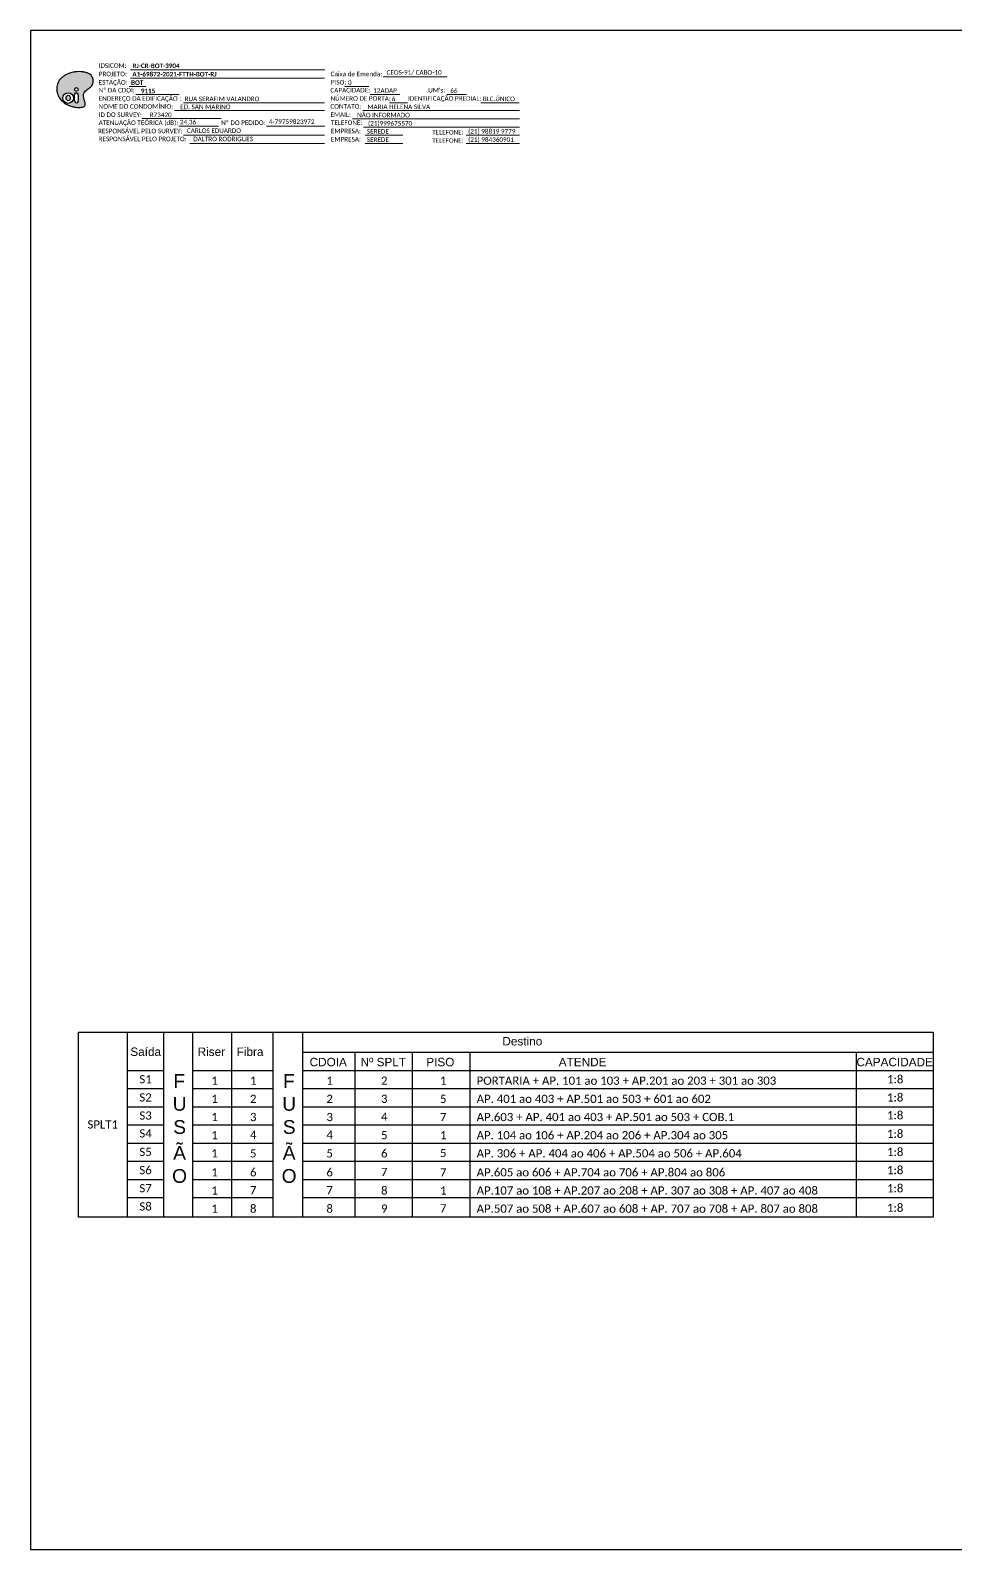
# Model space of a CAD drawing. Header units: metres. Extents: x -1286 to 457, y -500 to 94.
# Drawn here: x -384 to -22, y -500 to 94 of the extents above; entities that cross this region are included whole.
import ezdxf
from ezdxf.enums import TextEntityAlignment as Align

# ---------------------------------------------------------------- set-up
doc = ezdxf.new("R2010")
doc.units = ezdxf.units.M
doc.styles.add('ARIAL', font='arial.ttf')
doc.styles.add('WMF-Calibri0', font='calibri.ttf')
doc.styles.add('WMF-Calibri1', font='calibrib.ttf')

# ---------------------------------------------------------------- blocks, each defined once
blk = doc.blocks.new('OI')
h = blk.add_hatch(color=40)
edge = h.paths.add_edge_path()
edge.add_spline(control_points=[(4.35, -0.67), (3.92, -0.99), (3.26, -1.5), (2.81, -2.59), (2.9, -3.5), (3.06, -4.27), (3.31, -4.85), (3.37, -5.39), (3.4, -5.88), (3.2, -6.4), (2.54, -6.61), (1.65, -6.63), (0.55, -6.67), (-0.56, -6.42), (-1.61, -6.14), (-2.77, -5.61), (-3.92, -4.77), (-4.89, -3.7), (-5.34, -2.65), (-5.6, -1.94), (-5.85, -0.96), (-5.71, 0.47), (-5.1, 2.02), (-4.14, 3.02), (-3.3, 3.61), (-2.37, 4.16), (-1.36, 4.44), (-0.56, 4.7), (0.79, 4.85), (2.24, 4.97), (3.79, 4.57), (4.67, 4.21), (5.44, 3.65), (5.76, 2.99), (6.03, 2.21), (6.01, 1.46), (5.72, 0.64), (5.31, 0.08), (4.88, -0.38), (4.51, -0.55), (4.35, -0.67)], knot_values=[0, 0, 0, 0, 1.60434, 2.417191, 3.427595, 4.282808, 4.776746, 5.304182, 5.888771, 6.258406, 6.858137, 7.79129, 8.986195, 10.124242, 11.187857, 12.242908, 13.953784, 15.414161, 16.515391, 17.349188, 17.675853, 19.552021, 21.515531, 22.568638, 23.63245, 24.621084, 25.782718, 26.745347, 27.142653, 29.870543, 31.004649, 31.921532, 32.709589, 33.801391, 34.042471, 35.192333, 35.971461, 36.628871, 37.254359, 37.836911, 37.836911, 37.836911, 37.836911], degree=3, periodic=0)
h.paths.add_polyline_path([(1.13, -0.87, -1), (-0.04, -0.87, -1)], flags=16)
edge = h.paths.add_edge_path(flags=16)
edge.add_ellipse((0.56, -3.59), major_axis=(-0.02, 1.71), ratio=0.361305, start_angle=0, end_angle=360)
h.paths.add_polyline_path([(-0.36, -3.62, -1), (-3.8, -3.62, -1)], flags=16)
edge = h.paths.add_edge_path(flags=0)
edge.add_ellipse((-2.08, -3.62), major_axis=(0, 0.885), ratio=0.758294, start_angle=0, end_angle=360)
at = {"color": 40}
for centre, radius in [((-2.08, -3.62), 1.72), ((0.54, -0.87), 0.587)]:
    blk.add_circle(centre, radius, dxfattribs=at)
blk.add_ellipse((-2.08, -3.62), major_axis=(0, 0.885), ratio=0.758294, start_param=-3.141592653589792, end_param=3.141592653589792, dxfattribs=at)
blk.add_ellipse((0.56, -3.59), major_axis=(-0.02, 1.71), ratio=0.361305, dxfattribs=at)
at = {"color": 40, "start_tangent": (-0.800898, -0.598801), "end_tangent": (-0.800898, -0.598801)}
blk.add_spline([(4.35, -0.67), (3.2, -1.78), (2.9, -2.54), (2.92, -3.55), (3.12, -4.38), (3.28, -4.85), (3.37, -5.37), (3.35, -5.95), (3.2, -6.29), (2.66, -6.55), (1.73, -6.63), (0.54, -6.62), (-0.58, -6.41), (-1.6, -6.11), (-2.56, -5.67), (-3.95, -4.67), (-4.89, -3.56), (-5.37, -2.56), (-5.64, -1.78), (-5.72, -1.46), (-5.63, 0.42), (-4.84, 2.22), (-4.13, 2.99), (-3.27, 3.62), (-2.4, 4.09), (-1.3, 4.47), (-0.37, 4.72), (0.02, 4.77), (2.75, 4.8), (3.85, 4.53), (4.69, 4.16), (5.31, 3.68), (5.85, 2.73), (5.93, 2.5), (5.94, 1.35), (5.67, 0.62), (5.29, 0.08), (4.84, -0.36), (4.35, -0.67)], degree=3, dxfattribs=at)

msp = doc.modelspace()

# ---------------------------------------------------------------- linework, layer by layer
for p, q in [((-365.24, -297.45), (-31, -297.45)), ((-365.24, -369.79), (-365.24, -297.45)), ((-346.15, -297.45), (-346.15, -369.79)), ((-332.05, -297.45), (-332.05, -369.79)), ((-320.46, -369.79), (-320.46, -297.45)), ((-305.33, -297.45), (-305.33, -369.79)), ((-289.19, -297.45), (-289.19, -369.79)), ((-277.59, -297.45), (-277.59, -369.79)), ((-31, -297.45), (-31, -369.79)), ((-277.59, -305.35), (-31, -305.35)), ((-257.18, -305.35), (-257.18, -369.79)), ((-234.68, -305.35), (-234.68, -369.79)), ((-212.22, -305.35), (-212.22, -369.79)), ((-61.06, -305.35), (-61.06, -369.79)), ((-346.15, -312.45), (-332.05, -312.45)), ((-320.46, -312.45), (-289.19, -312.45)), ((-277.59, -312.45), (-31, -312.45)), ((-346.15, -319.56), (-332.05, -319.56)), ((-320.46, -319.56), (-289.19, -319.56)), ((-277.59, -319.56), (-31, -319.56)), ((-346.15, -326.66), (-332.05, -326.66)), ((-320.46, -326.66), (-289.19, -326.66)), ((-277.59, -326.66), (-31, -326.66)), ((-346.15, -333.76), (-332.05, -333.76)), ((-320.46, -333.76), (-289.19, -333.76)), ((-277.59, -333.76), (-31, -333.76)), ((-346.15, -340.87), (-332.05, -340.87)), ((-320.46, -340.87), (-289.19, -340.87)), ((-277.59, -340.87), (-31, -340.87)), ((-346.15, -347.97), (-332.05, -347.97)), ((-320.46, -347.97), (-289.19, -347.97)), ((-277.59, -347.97), (-31, -347.97)), ((-346.15, -355.07), (-332.05, -355.07)), ((-320.46, -355.07), (-289.19, -355.07)), ((-277.59, -355.07), (-31, -355.07)), ((-346.15, -362.18), (-332.05, -362.18)), ((-320.46, -362.18), (-289.19, -362.18)), ((-277.59, -362.18), (-31, -362.18)), ((-31, -369.79), (-365.24, -369.79))]:
    msp.add_line(p, q)
msp.add_lwpolyline([(-384.06, -499.81), (456.94, -499.81), (456.94, 94.19), (-384.06, 94.19)], close=True)
at = {"color": 7, "lineweight": 0}
for points in [[(-344.93, 78.79), (-268.95, 78.79)], [(-345.46, 72.24), (-338.91, 72.24)], [(-344.96, 75.52), (-269, 75.52)], [(-261.18, 72.28), (-251.7, 72.28)], [(-246.14, 76.01), (-221, 76.01)], [(-342.8, 69.17), (-325.83, 69.17)], [(-324.23, 65.93), (-268.98, 65.93)], [(-251.13, 69.17), (-239.51, 69.17)], [(-243.55, 65.93), (-236.6, 65.93)], [(-221.19, 69.17), (-213.52, 69.17)], [(-207.85, 65.93), (-192.82, 65.93)], [(-340.48, 59.75), (-309.44, 59.75)], [(-327.64, 62.82), (-268.98, 62.82)], [(-258.05, 59.58), (-192.79, 59.58)], [(-254.02, 62.82), (-192.79, 62.82)], [(-325.95, 56.79), (-310.44, 56.79)], [(-291.72, 56.79), (-268.95, 56.79)], [(-253.77, 56.34), (-192.79, 56.34)], [(-324.23, 53.23), (-268.98, 53.23)], [(-321.74, 49.99), (-268.98, 49.99)], [(-253.16, 53.23), (-238.36, 53.23)], [(-253.16, 49.99), (-238.36, 49.99)], [(-213.56, 53.23), (-192.79, 53.23)], [(-213.56, 49.99), (-192.79, 49.99)]]:
    msp.add_lwpolyline(points, dxfattribs=at)

# ---------------------------------------------------------------- block references
at = {"color": 7, "xscale": 1.213923925163967, "yscale": 1.213923925163967, "zscale": 1.213923925163967, "rotation": 0.1532896023949059}
msp.add_blockref('OI', (-366.75, 72.14), dxfattribs=at)

# ---------------------------------------------------------------- texts
at = {"color": 7, "lineweight": 0, "style": 'WMF-Calibri0'}
for s, height, p in [('PROJETO:', 1.793, (-357.33, 76.26)), ('IDSICOM:', 1.793, (-357.33, 79.54)), ('Caixa de Emenda:', 1.7927, (-266.59, 76.26)), ('ESTAÇÃO:', 1.793, (-357.35, 72.98)), ('Nº DA CDOI:', 1.7927, (-357.35, 69.91)), ('CAPACIDADE:', 1.7927, (-266.7, 69.91)), ('PISO:', 1.793, (-266.52, 73.03)), ("UM's:", 1.793, (-228.46, 69.91)), ('ENDEREÇO DA EDIFICAÇÃO :', 1.7927, (-357.35, 66.68)), ('NOME DO CONDOMÍNIO:', 1.7927, (-357.35, 63.56)), ('CONTATO:', 1.793, (-266.7, 63.56)), ('NÚMERO DE PORTA:', 1.7927, (-266.7, 66.68)), ('IDENTIFICAÇÃO PREDIAL:', 1.7927, (-236.33, 66.68)), ('ATENUAÇÃO TEÓRICA (dB):', 1.7927, (-357.35, 57.21)), ('ID DO SURVEY:', 1.7927, (-357.35, 60.33)), ('EMAIL:', 1.793, (-266.7, 60.33)), ('RESPONSÁVEL PELO SURVEY:', 1.7927, (-357.59, 53.98)), ('Nº DO PEDIDO:', 1.7927, (-309.43, 57.21)), ('TELEFONE:', 1.793, (-266.52, 57.21)), ('EMPRESA:', 1.793, (-266.52, 53.98)), ('TELEFONE:', 1.793, (-226.92, 53.47)), ('RESPONSÁVEL PELO PROJETO:', 1.7927, (-357.35, 50.87)), ('EMPRESA:', 1.793, (-266.52, 50.74)), ('TELEFONE:', 1.793, (-226.92, 50.24))]:
    msp.add_text(s, height=height, dxfattribs=at).set_placement(p)
at = {"color": 7}
for s, height, style, p in [('A1-69872-2021-FTTH-BOT-RJ', 1.7927, 'WMF-Calibri1', (-344.17, 76.17)), ('RJ-CR-BOT-3904', 1.7927, 'WMF-Calibri1', (-344.13, 79.45)), ('CEOS-91/ CABO-10', 1.7927, 'WMF-Calibri0', (-244.74, 76.85)), ('BOT', 1.793, 'WMF-Calibri1', (-344.67, 72.89)), ('0', 1.79, 'WMF-Calibri0', (-259.83, 72.88)), ('12ADAP', 1.793, 'WMF-Calibri0', (-249.96, 69.79)), ('66', 1.793, 'WMF-Calibri0', (-219.84, 69.77)), ('RUA SERAFIM VALANDRO', 1.7927, 'WMF-Calibri0', (-323.72, 66.52)), ('6', 1.79, 'WMF-Calibri0', (-242.73, 66.53)), ('BLC.ÚNICO', 1.793, 'WMF-Calibri0', (-207.09, 66.53)), ('R73420', 1.793, 'WMF-Calibri0', (-337.39, 60.28)), ('ED. SAN MARINO', 1.7927, 'WMF-Calibri0', (-325.44, 63.39)), ('4-79759823972', 1.7927, 'WMF-Calibri0', (-290.77, 57.62)), ('NÃO INFORMADO', 1.7927, 'WMF-Calibri0', (-256.28, 60.18)), ('MARIA HELENA SILVA', 1.7927, 'WMF-Calibri0', (-252.24, 63.42)), ('24,36', 1.793, 'WMF-Calibri0', (-325.57, 57.45)), ('CARLOS EDUARDO', 1.7927, 'WMF-Calibri0', (-322.83, 54.07)), ('SEREDE', 1.793, 'WMF-Calibri0', (-252.46, 53.83)), ('(21)999675570', 1.7927, 'WMF-Calibri0', (-251.99, 56.94)), ('(21) 98819 9779', 1.7927, 'WMF-Calibri0', (-212.85, 53.83)), ('DALTRO RODRIGUES', 1.7927, 'WMF-Calibri0', (-320.34, 50.83)), ('SEREDE', 1.793, 'WMF-Calibri0', (-252.46, 50.59)), ('(21) 984360901', 1.7927, 'WMF-Calibri0', (-212.85, 50.59)), ('2', 3.21, 'WMF-Calibri0', (-246.92, -318.06)), ('PORTARIA + AP. 101 ao 103 + AP.201 ao 203 + 301 ao 303', 3.209, 'WMF-Calibri0', (-209.52, -318.06)), ('1', 3.21, 'WMF-Calibri0', (-313.3, -318.06)), ('1', 3.21, 'WMF-Calibri0', (-298.17, -318.06)), ('1', 3.21, 'WMF-Calibri0', (-268.27, -318.06)), ('1', 3.21, 'WMF-Calibri0', (-223.85, -318.06)), ('1', 3.21, 'WMF-Calibri0', (-313.3, -325.16)), ('2', 3.21, 'WMF-Calibri0', (-298.17, -325.16)), ('2', 3.21, 'WMF-Calibri0', (-268.27, -325.16)), ('3', 3.21, 'WMF-Calibri0', (-246.92, -325.16)), ('5', 3.21, 'WMF-Calibri0', (-223.85, -325.16)), ('AP. 401 ao 403 + AP.501 ao 503 + 601 ao 602', 3.209, 'WMF-Calibri0', (-209.52, -325.16)), ('1', 3.21, 'WMF-Calibri0', (-313.3, -332.27)), ('3', 3.21, 'WMF-Calibri0', (-298.17, -332.27)), ('3', 3.21, 'WMF-Calibri0', (-268.27, -332.27)), ('4', 3.21, 'WMF-Calibri0', (-246.92, -332.13)), ('7', 3.21, 'WMF-Calibri0', (-223.85, -332.27)), ('AP.603 + AP. 401 ao 403 + AP.501 ao 503 + COB.1', 3.209, 'WMF-Calibri0', (-209.52, -332.27)), ('1', 3.21, 'WMF-Calibri0', (-313.3, -339.37)), ('4', 3.21, 'WMF-Calibri0', (-298.17, -339.23)), ('4', 3.21, 'WMF-Calibri0', (-268.27, -339.23)), ('5', 3.21, 'WMF-Calibri0', (-246.92, -339.37)), ('1', 3.21, 'WMF-Calibri0', (-223.85, -339.37)), ('AP. 104 ao 106 + AP.204 ao 206 + AP.304 ao 305', 3.209, 'WMF-Calibri0', (-209.52, -339.37)), ('1', 3.21, 'WMF-Calibri0', (-313.3, -346.47)), ('5', 3.21, 'WMF-Calibri0', (-298.17, -346.47)), ('5', 3.21, 'WMF-Calibri0', (-268.27, -346.47)), ('6', 3.21, 'WMF-Calibri0', (-246.92, -346.47)), ('5', 3.21, 'WMF-Calibri0', (-223.85, -346.33)), ('AP. 306 + AP. 404 ao 406 + AP.504 ao 506 + AP.604', 3.209, 'WMF-Calibri0', (-209.52, -346.47)), ('1', 3.21, 'WMF-Calibri0', (-313.3, -353.89)), ('6', 3.21, 'WMF-Calibri0', (-298.17, -353.89)), ('6', 3.21, 'WMF-Calibri0', (-268.27, -353.89)), ('7', 3.21, 'WMF-Calibri0', (-246.92, -353.75)), ('7', 3.21, 'WMF-Calibri0', (-223.85, -353.89)), ('AP.605 ao 606 + AP.704 ao 706 + AP.804 ao 806', 3.209, 'WMF-Calibri0', (-209.52, -353.89)), ('1', 3.21, 'WMF-Calibri0', (-313.3, -360.99)), ('7', 3.21, 'WMF-Calibri0', (-298.17, -360.85)), ('7', 3.21, 'WMF-Calibri0', (-268.27, -360.85)), ('8', 3.21, 'WMF-Calibri0', (-246.92, -360.99)), ('1', 3.21, 'WMF-Calibri0', (-223.85, -360.99)), ('AP.107 ao 108 + AP.207 ao 208 + AP. 307 ao 308 + AP. 407 ao 408', 3.209, 'WMF-Calibri0', (-209.52, -360.99)), ('1', 3.21, 'WMF-Calibri0', (-313.3, -368.09)), ('8', 3.21, 'WMF-Calibri0', (-298.17, -368.09)), ('8', 3.21, 'WMF-Calibri0', (-268.27, -368.09)), ('9', 3.21, 'WMF-Calibri0', (-246.92, -368.09)), ('7', 3.21, 'WMF-Calibri0', (-223.85, -367.95)), ('AP.507 ao 508 + AP.607 ao 608 + AP. 707 ao 708 + AP. 807 ao 808', 3.209, 'WMF-Calibri0', (-209.52, -368.09))]:
    msp.add_text(s, height=height, dxfattribs=dict(at, style=style)).set_placement(p)
at = {"color": 7, "style": 'WMF-Calibri1'}
msp.add_text('9115', height=1.793, dxfattribs=at).set_placement((-338.01, 69.6), align=Align.CENTER)
at = {"style": 'ARIAL'}
for s, p in [('Destino', (-191.65, -301.03)), ('Saída', (-338.96, -305.14)), ('Riser', (-313.27, -305.14)), ('Fibra', (-298.13, -305.14)), ('CDOIA', (-267.56, -309.18)), ('Nº SPLT', (-246.02, -309.18)), ('PISO', (-223.72, -309.18)), ('ATENDE', (-168.07, -309.18)), ('CAPACIDADE', (-46.02, -309.18))]:
    msp.add_text(s, height=3.294, dxfattribs=at).set_placement(p, align=Align.MIDDLE_CENTER)
at = {"linetype": 'Continuous', "style": 'ARIAL'}
for s, p in [('F', (-328.13, -319.26)), ('F', (-285.28, -319.26)), ('U', (-328.4, -328.21)), ('U', (-285.55, -328.21)), ('S', (-328.18, -337.25)), ('S', (-285.32, -337.25)), ('Ã', (-328.21, -347.36)), ('Ã', (-285.35, -347.36)), ('O', (-328.63, -356.4)), ('O', (-285.78, -356.4))]:
    msp.add_text(s, height=5.37, dxfattribs=at).set_placement(p)
at = {"color": 7, "lineweight": 0, "style": 'WMF-Calibri0', "flags": 8}
for tag, p, s in [('S1', (-341.42, -317.5), 'S1'), ('1:8', (-49.03, -317.5), '1:8'), ('S2', (-341.42, -324.6), 'S2'), ('1:8', (-49.03, -324.6), '1:8'), ('SPLT1', (-361.73, -335.17), 'XX'), ('S3', (-341.42, -331.7), 'S3'), ('1:8', (-49.03, -331.56), '1:8'), ('S4', (-341.42, -338.67), 'S4'), ('1:8', (-49.03, -338.81), '1:8'), ('S5', (-341.42, -345.91), 'S5'), ('1:8', (-49.03, -345.91), '1:8'), ('S6', (-341.42, -353.01), 'S6'), ('1:8', (-49.03, -353.01), '1:8'), ('S7', (-341.42, -360.12), 'S7'), ('1:8', (-49.03, -360.12), '1:8'), ('S8', (-341.42, -367.22), 'S8'), ('1:8', (-49.03, -367.73), '1:8')]:
    msp.add_attdef(tag, p, s, height=3.209, dxfattribs=at)

doc.saveas('drawing.dxf')
